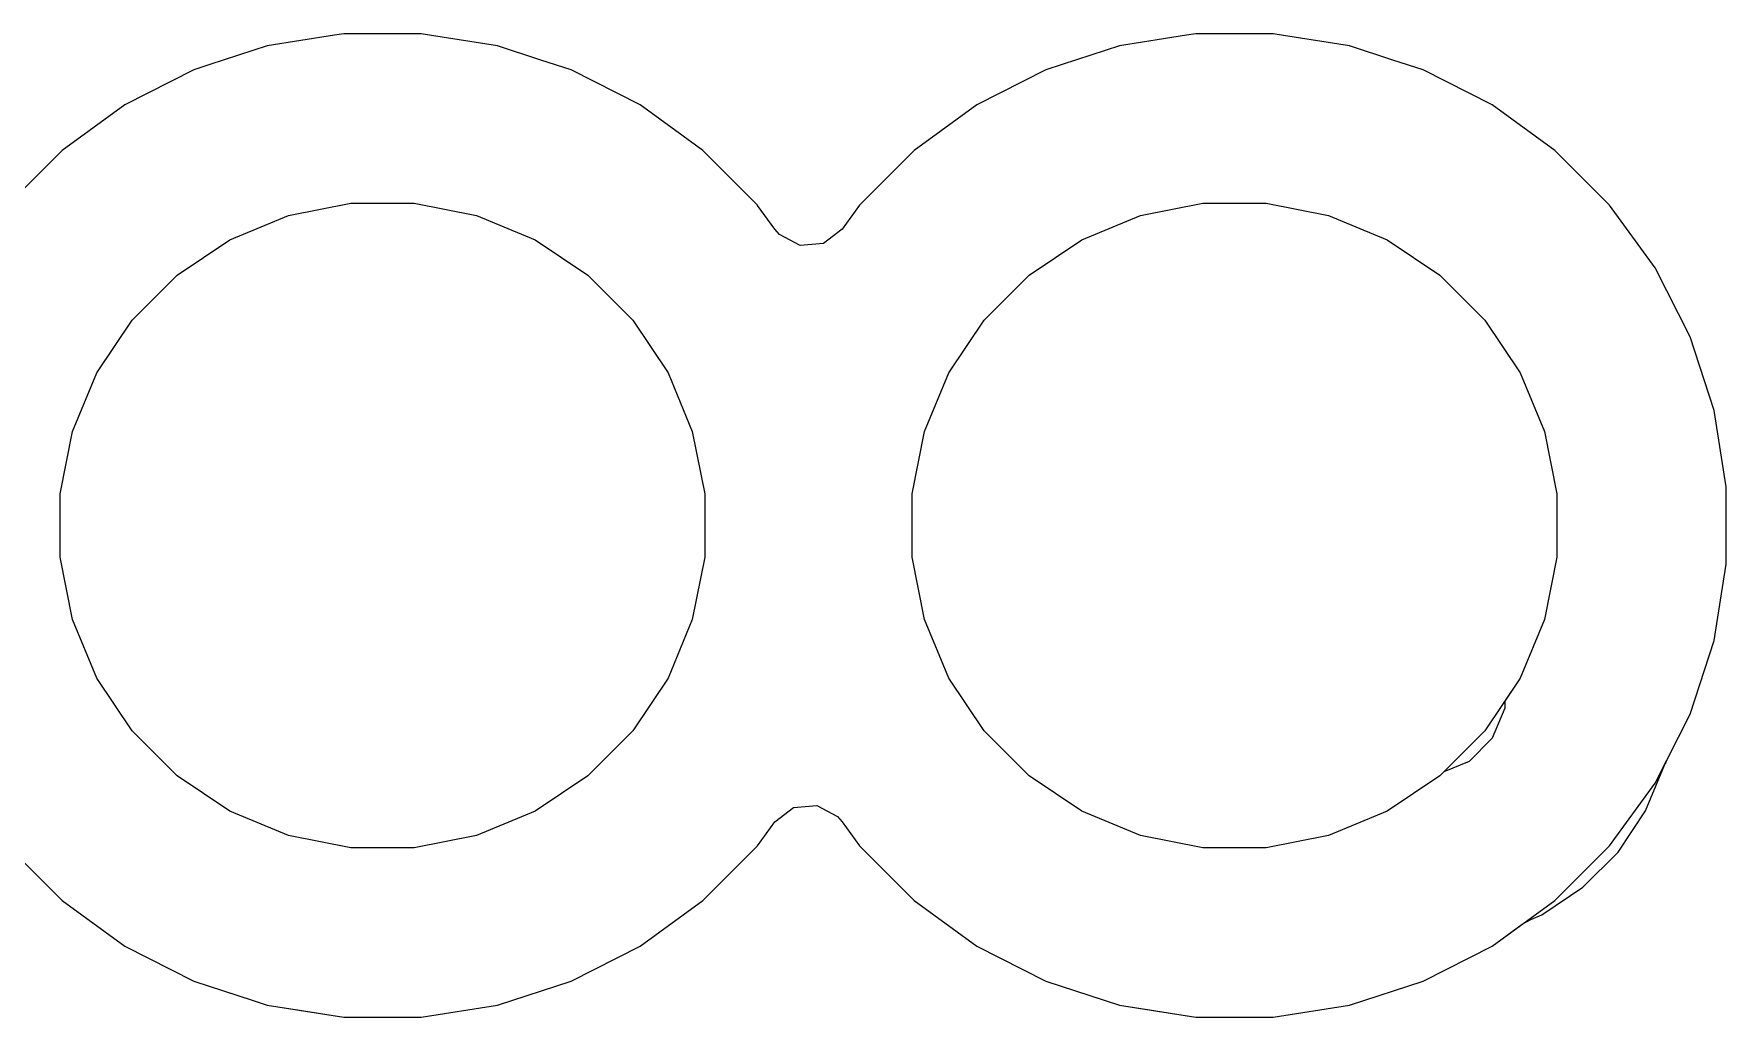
# Model space of a CAD drawing. Header units: inches. Extents: x 6.55 to 9.8, y -8.74 to -3.15.
# Drawn here: x 8.5378 to 8.7364, y -5.2852 to -5.1698 of the extents above; entities that cross this region are included whole.
import ezdxf

# ---------------------------------------------------------------- set-up
doc = ezdxf.new("R2010")
doc.units = ezdxf.units.IN
doc.header["$MEASUREMENT"] = 0
doc.layers.add('Edge.Cuts', color=254, linetype='CONTINUOUS', true_color=0xd0d2cd)

msp = doc.modelspace()

# ---------------------------------------------------------------- linework, layer by layer
at = {"layer": 'Edge.Cuts', "linetype": 'CONTINUOUS'}
for p, q in [((8.5731, -5.16997), (8.56521, -5.17122)), ((8.5731, -5.16997), (8.56521, -5.17122)), ((8.5731, -5.16997), (8.56521, -5.17122)), ((8.5731, -5.16997), (8.56521, -5.17122)), ((8.57418, -5.1698), (8.5731, -5.16997)), ((8.57418, -5.1698), (8.5731, -5.16997)), ((8.57418, -5.1698), (8.5731, -5.16997)), ((8.57418, -5.1698), (8.5731, -5.16997)), ((8.58326, -5.1698), (8.57418, -5.1698)), ((8.58326, -5.1698), (8.57418, -5.1698)), ((8.58326, -5.1698), (8.57418, -5.1698)), ((8.58326, -5.1698), (8.57418, -5.1698)), ((8.58449, -5.16999), (8.58326, -5.1698)), ((8.58449, -5.16999), (8.58326, -5.1698)), ((8.58449, -5.16999), (8.58326, -5.1698)), ((8.58449, -5.16999), (8.58326, -5.1698)), ((8.59224, -5.17122), (8.58449, -5.16999)), ((8.59224, -5.17122), (8.58449, -5.16999)), ((8.59224, -5.17122), (8.58449, -5.16999)), ((8.59224, -5.17122), (8.58449, -5.16999)), ((8.6731, -5.16997), (8.66521, -5.17122)), ((8.6731, -5.16997), (8.66521, -5.17122)), ((8.6731, -5.16997), (8.66521, -5.17122)), ((8.6731, -5.16997), (8.66521, -5.17122)), ((8.67418, -5.1698), (8.6731, -5.16997)), ((8.67418, -5.1698), (8.6731, -5.16997)), ((8.67418, -5.1698), (8.6731, -5.16997)), ((8.67418, -5.1698), (8.6731, -5.16997)), ((8.68326, -5.1698), (8.67418, -5.1698)), ((8.68326, -5.1698), (8.67418, -5.1698)), ((8.68326, -5.1698), (8.67418, -5.1698)), ((8.68326, -5.1698), (8.67418, -5.1698)), ((8.68449, -5.16999), (8.68326, -5.1698)), ((8.68449, -5.16999), (8.68326, -5.1698)), ((8.68449, -5.16999), (8.68326, -5.1698)), ((8.68449, -5.16999), (8.68326, -5.1698)), ((8.69224, -5.17122), (8.68449, -5.16999)), ((8.69224, -5.17122), (8.68449, -5.16999)), ((8.69224, -5.17122), (8.68449, -5.16999)), ((8.69224, -5.17122), (8.68449, -5.16999)), ((8.56521, -5.17122), (8.55848, -5.17341)), ((8.56521, -5.17122), (8.55848, -5.17341)), ((8.56521, -5.17122), (8.55848, -5.17341)), ((8.56521, -5.17122), (8.55848, -5.17341)), ((8.59732, -5.17287), (8.59224, -5.17122)), ((8.59732, -5.17287), (8.59224, -5.17122)), ((8.59732, -5.17287), (8.59224, -5.17122)), ((8.59732, -5.17287), (8.59224, -5.17122)), ((8.66521, -5.17122), (8.65848, -5.17341)), ((8.66521, -5.17122), (8.65848, -5.17341)), ((8.66521, -5.17122), (8.65848, -5.17341)), ((8.66521, -5.17122), (8.65848, -5.17341)), ((8.69732, -5.17287), (8.69224, -5.17122)), ((8.69732, -5.17287), (8.69224, -5.17122)), ((8.69732, -5.17287), (8.69224, -5.17122)), ((8.69732, -5.17287), (8.69224, -5.17122)), ((8.55657, -5.17403), (8.54848, -5.17815)), ((8.55657, -5.17403), (8.54848, -5.17815)), ((8.55657, -5.17403), (8.54848, -5.17815)), ((8.55657, -5.17403), (8.54848, -5.17815)), ((8.55848, -5.17341), (8.55657, -5.17403)), ((8.55848, -5.17341), (8.55657, -5.17403)), ((8.55848, -5.17341), (8.55657, -5.17403)), ((8.55848, -5.17341), (8.55657, -5.17403)), ((8.55657, -5.17403), (8.55657, -5.17403)), ((8.55657, -5.17403), (8.55657, -5.17403)), ((8.55657, -5.17403), (8.55657, -5.17403)), ((8.55657, -5.17403), (8.55657, -5.17403)), ((8.55657, -5.17403), (8.55657, -5.17403)), ((8.55657, -5.17403), (8.55657, -5.17403)), ((8.55657, -5.17403), (8.55657, -5.17403)), ((8.55657, -5.17403), (8.55657, -5.17403)), ((8.60087, -5.17403), (8.59732, -5.17287)), ((8.60087, -5.17403), (8.59732, -5.17287)), ((8.60087, -5.17403), (8.59732, -5.17287)), ((8.60087, -5.17403), (8.59732, -5.17287)), ((8.60897, -5.17815), (8.60087, -5.17403)), ((8.60897, -5.17815), (8.60087, -5.17403)), ((8.60897, -5.17815), (8.60087, -5.17403)), ((8.60897, -5.17815), (8.60087, -5.17403)), ((8.65657, -5.17403), (8.64848, -5.17815)), ((8.65657, -5.17403), (8.64848, -5.17815)), ((8.65657, -5.17403), (8.64848, -5.17815)), ((8.65657, -5.17403), (8.64848, -5.17815)), ((8.65848, -5.17341), (8.65657, -5.17403)), ((8.65848, -5.17341), (8.65657, -5.17403)), ((8.65848, -5.17341), (8.65657, -5.17403)), ((8.65848, -5.17341), (8.65657, -5.17403)), ((8.65657, -5.17403), (8.65657, -5.17403)), ((8.65657, -5.17403), (8.65657, -5.17403)), ((8.65657, -5.17403), (8.65657, -5.17403)), ((8.65657, -5.17403), (8.65657, -5.17403)), ((8.65657, -5.17403), (8.65657, -5.17403)), ((8.65657, -5.17403), (8.65657, -5.17403)), ((8.65657, -5.17403), (8.65657, -5.17403)), ((8.65657, -5.17403), (8.65657, -5.17403)), ((8.70087, -5.17403), (8.69732, -5.17287)), ((8.70087, -5.17403), (8.69732, -5.17287)), ((8.70087, -5.17403), (8.69732, -5.17287)), ((8.70087, -5.17403), (8.69732, -5.17287)), ((8.70897, -5.17815), (8.70087, -5.17403)), ((8.70897, -5.17815), (8.70087, -5.17403)), ((8.70897, -5.17815), (8.70087, -5.17403)), ((8.70897, -5.17815), (8.70087, -5.17403)), ((8.54848, -5.17815), (8.54429, -5.1812)), ((8.54848, -5.17815), (8.54429, -5.1812)), ((8.54848, -5.17815), (8.54429, -5.1812)), ((8.54848, -5.17815), (8.54429, -5.1812)), ((8.61632, -5.18349), (8.60897, -5.17815)), ((8.61632, -5.18349), (8.60897, -5.17815)), ((8.61632, -5.18349), (8.60897, -5.17815)), ((8.61632, -5.18349), (8.60897, -5.17815)), ((8.64848, -5.17815), (8.64429, -5.1812)), ((8.64848, -5.17815), (8.64429, -5.1812)), ((8.64848, -5.17815), (8.64429, -5.1812)), ((8.64848, -5.17815), (8.64429, -5.1812)), ((8.71632, -5.18349), (8.70897, -5.17815)), ((8.71632, -5.18349), (8.70897, -5.17815)), ((8.71632, -5.18349), (8.70897, -5.17815)), ((8.71632, -5.18349), (8.70897, -5.17815)), ((8.54429, -5.1812), (8.54113, -5.18349)), ((8.54429, -5.1812), (8.54113, -5.18349)), ((8.54429, -5.1812), (8.54113, -5.18349)), ((8.54429, -5.1812), (8.54113, -5.18349)), ((8.64429, -5.1812), (8.64113, -5.18349)), ((8.64429, -5.1812), (8.64113, -5.18349)), ((8.64429, -5.1812), (8.64113, -5.18349)), ((8.64429, -5.1812), (8.64113, -5.18349)), ((8.54113, -5.18349), (8.53471, -5.18991)), ((8.54113, -5.18349), (8.53471, -5.18991)), ((8.54113, -5.18349), (8.53471, -5.18991)), ((8.54113, -5.18349), (8.53471, -5.18991)), ((8.54113, -5.18349), (8.54113, -5.18349)), ((8.54113, -5.18349), (8.54113, -5.18349)), ((8.54113, -5.18349), (8.54113, -5.18349)), ((8.54113, -5.18349), (8.54113, -5.18349)), ((8.54113, -5.18349), (8.54113, -5.18349)), ((8.54113, -5.18349), (8.54113, -5.18349)), ((8.54113, -5.18349), (8.54113, -5.18349)), ((8.54113, -5.18349), (8.54113, -5.18349)), ((8.62274, -5.18991), (8.61632, -5.18349)), ((8.62274, -5.18991), (8.61632, -5.18349)), ((8.62274, -5.18991), (8.61632, -5.18349)), ((8.62274, -5.18991), (8.61632, -5.18349)), ((8.64113, -5.18349), (8.63471, -5.18991)), ((8.64113, -5.18349), (8.63471, -5.18991)), ((8.64113, -5.18349), (8.63471, -5.18991)), ((8.64113, -5.18349), (8.63471, -5.18991)), ((8.64113, -5.18349), (8.64113, -5.18349)), ((8.64113, -5.18349), (8.64113, -5.18349)), ((8.64113, -5.18349), (8.64113, -5.18349)), ((8.64113, -5.18349), (8.64113, -5.18349)), ((8.64113, -5.18349), (8.64113, -5.18349)), ((8.64113, -5.18349), (8.64113, -5.18349)), ((8.64113, -5.18349), (8.64113, -5.18349)), ((8.64113, -5.18349), (8.64113, -5.18349)), ((8.72274, -5.18991), (8.71632, -5.18349)), ((8.72274, -5.18991), (8.71632, -5.18349)), ((8.72274, -5.18991), (8.71632, -5.18349)), ((8.72274, -5.18991), (8.71632, -5.18349)), ((8.56769, -5.19114), (8.575, -5.18969)), ((8.56769, -5.19114), (8.575, -5.18969)), ((8.56769, -5.19114), (8.575, -5.18969)), ((8.56769, -5.19114), (8.575, -5.18969)), ((8.575, -5.18969), (8.58245, -5.18969)), ((8.575, -5.18969), (8.58245, -5.18969)), ((8.575, -5.18969), (8.58245, -5.18969)), ((8.575, -5.18969), (8.58245, -5.18969)), ((8.58245, -5.18969), (8.58975, -5.19114)), ((8.58245, -5.18969), (8.58975, -5.19114)), ((8.58245, -5.18969), (8.58975, -5.19114)), ((8.58245, -5.18969), (8.58975, -5.19114)), ((8.62275, -5.18993), (8.62274, -5.18991)), ((8.62275, -5.18993), (8.62274, -5.18991)), ((8.62275, -5.18993), (8.62274, -5.18991)), ((8.62275, -5.18993), (8.62274, -5.18991)), ((8.62477, -5.19271), (8.62275, -5.18993)), ((8.62477, -5.19271), (8.62275, -5.18993)), ((8.62477, -5.19271), (8.62275, -5.18993)), ((8.62477, -5.19271), (8.62275, -5.18993)), ((8.63471, -5.18991), (8.63267, -5.19271)), ((8.63471, -5.18991), (8.63267, -5.19271)), ((8.63471, -5.18991), (8.63267, -5.19271)), ((8.63471, -5.18991), (8.63267, -5.19271)), ((8.66769, -5.19114), (8.675, -5.18969)), ((8.66769, -5.19114), (8.675, -5.18969)), ((8.66769, -5.19114), (8.675, -5.18969)), ((8.66769, -5.19114), (8.675, -5.18969)), ((8.675, -5.18969), (8.68245, -5.18969)), ((8.675, -5.18969), (8.68245, -5.18969)), ((8.675, -5.18969), (8.68245, -5.18969)), ((8.675, -5.18969), (8.68245, -5.18969)), ((8.68245, -5.18969), (8.68975, -5.19114)), ((8.68245, -5.18969), (8.68975, -5.19114)), ((8.68245, -5.18969), (8.68975, -5.19114)), ((8.68245, -5.18969), (8.68975, -5.19114)), ((8.72808, -5.19726), (8.72274, -5.18991)), ((8.72808, -5.19726), (8.72274, -5.18991)), ((8.72808, -5.19726), (8.72274, -5.18991)), ((8.72808, -5.19726), (8.72274, -5.18991)), ((8.56081, -5.19399), (8.56769, -5.19114)), ((8.56081, -5.19399), (8.56769, -5.19114)), ((8.56081, -5.19399), (8.56769, -5.19114)), ((8.56081, -5.19399), (8.56769, -5.19114)), ((8.58975, -5.19114), (8.59664, -5.19399)), ((8.58975, -5.19114), (8.59664, -5.19399)), ((8.58975, -5.19114), (8.59664, -5.19399)), ((8.58975, -5.19114), (8.59664, -5.19399)), ((8.66081, -5.19399), (8.66769, -5.19114)), ((8.66081, -5.19399), (8.66769, -5.19114)), ((8.66081, -5.19399), (8.66769, -5.19114)), ((8.66081, -5.19399), (8.66769, -5.19114)), ((8.68975, -5.19114), (8.69664, -5.19399)), ((8.68975, -5.19114), (8.69664, -5.19399)), ((8.68975, -5.19114), (8.69664, -5.19399)), ((8.68975, -5.19114), (8.69664, -5.19399)), ((8.62532, -5.19335), (8.62477, -5.19271)), ((8.62532, -5.19335), (8.62477, -5.19271)), ((8.62532, -5.19335), (8.62477, -5.19271)), ((8.62532, -5.19335), (8.62477, -5.19271)), ((8.62775, -5.19463), (8.62532, -5.19335)), ((8.62775, -5.19463), (8.62532, -5.19335)), ((8.62775, -5.19463), (8.62532, -5.19335)), ((8.62775, -5.19463), (8.62532, -5.19335)), ((8.63267, -5.19271), (8.63049, -5.19439)), ((8.63267, -5.19271), (8.63049, -5.19439)), ((8.63267, -5.19271), (8.63049, -5.19439)), ((8.63267, -5.19271), (8.63049, -5.19439)), ((8.55462, -5.19813), (8.56081, -5.19399)), ((8.55462, -5.19813), (8.56081, -5.19399)), ((8.55462, -5.19813), (8.56081, -5.19399)), ((8.55462, -5.19813), (8.56081, -5.19399)), ((8.59664, -5.19399), (8.60283, -5.19813)), ((8.59664, -5.19399), (8.60283, -5.19813)), ((8.59664, -5.19399), (8.60283, -5.19813)), ((8.59664, -5.19399), (8.60283, -5.19813)), ((8.63049, -5.19439), (8.62775, -5.19463)), ((8.63049, -5.19439), (8.62775, -5.19463)), ((8.63049, -5.19439), (8.62775, -5.19463)), ((8.63049, -5.19439), (8.62775, -5.19463)), ((8.65462, -5.19813), (8.66081, -5.19399)), ((8.65462, -5.19813), (8.66081, -5.19399)), ((8.65462, -5.19813), (8.66081, -5.19399)), ((8.65462, -5.19813), (8.66081, -5.19399)), ((8.69664, -5.19399), (8.70283, -5.19813)), ((8.69664, -5.19399), (8.70283, -5.19813)), ((8.69664, -5.19399), (8.70283, -5.19813)), ((8.69664, -5.19399), (8.70283, -5.19813)), ((8.7322, -5.20535), (8.72808, -5.19726)), ((8.7322, -5.20535), (8.72808, -5.19726)), ((8.7322, -5.20535), (8.72808, -5.19726)), ((8.7322, -5.20535), (8.72808, -5.19726)), ((8.54935, -5.2034), (8.55462, -5.19813)), ((8.54935, -5.2034), (8.55462, -5.19813)), ((8.54935, -5.2034), (8.55462, -5.19813)), ((8.54935, -5.2034), (8.55462, -5.19813)), ((8.60283, -5.19813), (8.6081, -5.2034)), ((8.60283, -5.19813), (8.6081, -5.2034)), ((8.60283, -5.19813), (8.6081, -5.2034)), ((8.60283, -5.19813), (8.6081, -5.2034)), ((8.64935, -5.2034), (8.65462, -5.19813)), ((8.64935, -5.2034), (8.65462, -5.19813)), ((8.64935, -5.2034), (8.65462, -5.19813)), ((8.64935, -5.2034), (8.65462, -5.19813)), ((8.70283, -5.19813), (8.7081, -5.2034)), ((8.70283, -5.19813), (8.7081, -5.2034)), ((8.70283, -5.19813), (8.7081, -5.2034)), ((8.70283, -5.19813), (8.7081, -5.2034)), ((8.54521, -5.20959), (8.54935, -5.2034)), ((8.54521, -5.20959), (8.54935, -5.2034)), ((8.54521, -5.20959), (8.54935, -5.2034)), ((8.54521, -5.20959), (8.54935, -5.2034)), ((8.6081, -5.2034), (8.61224, -5.20959)), ((8.6081, -5.2034), (8.61224, -5.20959)), ((8.6081, -5.2034), (8.61224, -5.20959)), ((8.6081, -5.2034), (8.61224, -5.20959)), ((8.64521, -5.20959), (8.64935, -5.2034)), ((8.64521, -5.20959), (8.64935, -5.2034)), ((8.64521, -5.20959), (8.64935, -5.2034)), ((8.64521, -5.20959), (8.64935, -5.2034)), ((8.7081, -5.2034), (8.71224, -5.20959)), ((8.7081, -5.2034), (8.71224, -5.20959)), ((8.7081, -5.2034), (8.71224, -5.20959)), ((8.7081, -5.2034), (8.71224, -5.20959)), ((8.73501, -5.21399), (8.7322, -5.20535)), ((8.73501, -5.21399), (8.7322, -5.20535)), ((8.73501, -5.21399), (8.7322, -5.20535)), ((8.73501, -5.21399), (8.7322, -5.20535)), ((8.54236, -5.21647), (8.54521, -5.20959)), ((8.54236, -5.21647), (8.54521, -5.20959)), ((8.54236, -5.21647), (8.54521, -5.20959)), ((8.54236, -5.21647), (8.54521, -5.20959)), ((8.61224, -5.20959), (8.61509, -5.21647)), ((8.61224, -5.20959), (8.61509, -5.21647)), ((8.61224, -5.20959), (8.61509, -5.21647)), ((8.61224, -5.20959), (8.61509, -5.21647)), ((8.64236, -5.21647), (8.64521, -5.20959)), ((8.64236, -5.21647), (8.64521, -5.20959)), ((8.64236, -5.21647), (8.64521, -5.20959)), ((8.64236, -5.21647), (8.64521, -5.20959)), ((8.71224, -5.20959), (8.71509, -5.21647)), ((8.71224, -5.20959), (8.71509, -5.21647)), ((8.71224, -5.20959), (8.71509, -5.21647)), ((8.71224, -5.20959), (8.71509, -5.21647)), ((8.73643, -5.22296), (8.73501, -5.21399)), ((8.73643, -5.22296), (8.73501, -5.21399)), ((8.73643, -5.22296), (8.73501, -5.21399)), ((8.73643, -5.22296), (8.73501, -5.21399)), ((8.54091, -5.22378), (8.54236, -5.21647)), ((8.54091, -5.22378), (8.54236, -5.21647)), ((8.54091, -5.22378), (8.54236, -5.21647)), ((8.54091, -5.22378), (8.54236, -5.21647)), ((8.61509, -5.21647), (8.61654, -5.22378)), ((8.61509, -5.21647), (8.61654, -5.22378)), ((8.61509, -5.21647), (8.61654, -5.22378)), ((8.61509, -5.21647), (8.61654, -5.22378)), ((8.64091, -5.22378), (8.64236, -5.21647)), ((8.64091, -5.22378), (8.64236, -5.21647)), ((8.64091, -5.22378), (8.64236, -5.21647)), ((8.64091, -5.22378), (8.64236, -5.21647)), ((8.71509, -5.21647), (8.71654, -5.22378)), ((8.71509, -5.21647), (8.71654, -5.22378)), ((8.71509, -5.21647), (8.71654, -5.22378)), ((8.71509, -5.21647), (8.71654, -5.22378)), ((8.73643, -5.23205), (8.73643, -5.22296)), ((8.73643, -5.23205), (8.73643, -5.22296)), ((8.73643, -5.23205), (8.73643, -5.22296)), ((8.73643, -5.23205), (8.73643, -5.22296)), ((8.54091, -5.23123), (8.54091, -5.22378)), ((8.54091, -5.23123), (8.54091, -5.22378)), ((8.54091, -5.23123), (8.54091, -5.22378)), ((8.54091, -5.23123), (8.54091, -5.22378)), ((8.61654, -5.22378), (8.61654, -5.23123)), ((8.61654, -5.22378), (8.61654, -5.23123)), ((8.61654, -5.22378), (8.61654, -5.23123)), ((8.61654, -5.22378), (8.61654, -5.23123)), ((8.64091, -5.23123), (8.64091, -5.22378)), ((8.64091, -5.23123), (8.64091, -5.22378)), ((8.64091, -5.23123), (8.64091, -5.22378)), ((8.64091, -5.23123), (8.64091, -5.22378)), ((8.71654, -5.22378), (8.71654, -5.23123)), ((8.71654, -5.22378), (8.71654, -5.23123)), ((8.71654, -5.22378), (8.71654, -5.23123)), ((8.71654, -5.22378), (8.71654, -5.23123)), ((8.54236, -5.23854), (8.54091, -5.23123)), ((8.54236, -5.23854), (8.54091, -5.23123)), ((8.54236, -5.23854), (8.54091, -5.23123)), ((8.54236, -5.23854), (8.54091, -5.23123)), ((8.61654, -5.23123), (8.61509, -5.23854)), ((8.61654, -5.23123), (8.61509, -5.23854)), ((8.61654, -5.23123), (8.61509, -5.23854)), ((8.61654, -5.23123), (8.61509, -5.23854)), ((8.64236, -5.23854), (8.64091, -5.23123)), ((8.64236, -5.23854), (8.64091, -5.23123)), ((8.64236, -5.23854), (8.64091, -5.23123)), ((8.64236, -5.23854), (8.64091, -5.23123)), ((8.71654, -5.23123), (8.71509, -5.23854)), ((8.71654, -5.23123), (8.71509, -5.23854)), ((8.71654, -5.23123), (8.71509, -5.23854)), ((8.71654, -5.23123), (8.71509, -5.23854)), ((8.73501, -5.24102), (8.73643, -5.23205)), ((8.73501, -5.24102), (8.73643, -5.23205)), ((8.73501, -5.24102), (8.73643, -5.23205)), ((8.73501, -5.24102), (8.73643, -5.23205)), ((8.54521, -5.24542), (8.54236, -5.23854)), ((8.54521, -5.24542), (8.54236, -5.23854)), ((8.54521, -5.24542), (8.54236, -5.23854)), ((8.54521, -5.24542), (8.54236, -5.23854)), ((8.61509, -5.23854), (8.61224, -5.24542)), ((8.61509, -5.23854), (8.61224, -5.24542)), ((8.61509, -5.23854), (8.61224, -5.24542)), ((8.61509, -5.23854), (8.61224, -5.24542)), ((8.64521, -5.24542), (8.64236, -5.23854)), ((8.64521, -5.24542), (8.64236, -5.23854)), ((8.64521, -5.24542), (8.64236, -5.23854)), ((8.64521, -5.24542), (8.64236, -5.23854)), ((8.71509, -5.23854), (8.71224, -5.24542)), ((8.71509, -5.23854), (8.71224, -5.24542)), ((8.71509, -5.23854), (8.71224, -5.24542)), ((8.71509, -5.23854), (8.71224, -5.24542)), ((8.7322, -5.24966), (8.73501, -5.24102)), ((8.7322, -5.24966), (8.73501, -5.24102)), ((8.7322, -5.24966), (8.73501, -5.24102)), ((8.7322, -5.24966), (8.73501, -5.24102)), ((8.54935, -5.25161), (8.54521, -5.24542)), ((8.54935, -5.25161), (8.54521, -5.24542)), ((8.54935, -5.25161), (8.54521, -5.24542)), ((8.54935, -5.25161), (8.54521, -5.24542)), ((8.61224, -5.24542), (8.6081, -5.25161)), ((8.61224, -5.24542), (8.6081, -5.25161)), ((8.61224, -5.24542), (8.6081, -5.25161)), ((8.61224, -5.24542), (8.6081, -5.25161)), ((8.64935, -5.25161), (8.64521, -5.24542)), ((8.64935, -5.25161), (8.64521, -5.24542)), ((8.64935, -5.25161), (8.64521, -5.24542)), ((8.64935, -5.25161), (8.64521, -5.24542)), ((8.71224, -5.24542), (8.7081, -5.25161)), ((8.71224, -5.24542), (8.7081, -5.25161)), ((8.71224, -5.24542), (8.71044, -5.24811)), ((8.71224, -5.24542), (8.71044, -5.24811)), ((8.71044, -5.24894), (8.70897, -5.25248)), ((8.71044, -5.24894), (8.70897, -5.25248)), ((8.71044, -5.24811), (8.71044, -5.24894)), ((8.71044, -5.24811), (8.71044, -5.24894)), ((8.72808, -5.25775), (8.7322, -5.24966)), ((8.72808, -5.25775), (8.7322, -5.24966)), ((8.72946, -5.25503), (8.7322, -5.24966)), ((8.72946, -5.25503), (8.7322, -5.24966)), ((8.7322, -5.24966), (8.7322, -5.24966)), ((8.7322, -5.24966), (8.7322, -5.24966)), ((8.7322, -5.24966), (8.7322, -5.24966)), ((8.7322, -5.24966), (8.7322, -5.24966)), ((8.55462, -5.25688), (8.54935, -5.25161)), ((8.55462, -5.25688), (8.54935, -5.25161)), ((8.55462, -5.25688), (8.54935, -5.25161)), ((8.55462, -5.25688), (8.54935, -5.25161)), ((8.6081, -5.25161), (8.60283, -5.25688)), ((8.6081, -5.25161), (8.60283, -5.25688)), ((8.6081, -5.25161), (8.60283, -5.25688)), ((8.6081, -5.25161), (8.60283, -5.25688)), ((8.65462, -5.25688), (8.64935, -5.25161)), ((8.65462, -5.25688), (8.64935, -5.25161)), ((8.65462, -5.25688), (8.64935, -5.25161)), ((8.65462, -5.25688), (8.64935, -5.25161)), ((8.7081, -5.25161), (8.70283, -5.25688)), ((8.7081, -5.25161), (8.70283, -5.25688)), ((8.70897, -5.25248), (8.70626, -5.2552)), ((8.70897, -5.25248), (8.70626, -5.2552)), ((8.70626, -5.2552), (8.70328, -5.25643)), ((8.70626, -5.2552), (8.70328, -5.25643)), ((8.7292, -5.25563), (8.72929, -5.25541)), ((8.7292, -5.25563), (8.72929, -5.25541)), ((8.72929, -5.25541), (8.72931, -5.25542)), ((8.72929, -5.25541), (8.72931, -5.25542)), ((8.72931, -5.25542), (8.72946, -5.25503)), ((8.72931, -5.25542), (8.72946, -5.25503)), ((8.56081, -5.26102), (8.55462, -5.25688)), ((8.56081, -5.26102), (8.55462, -5.25688)), ((8.56081, -5.26102), (8.55462, -5.25688)), ((8.56081, -5.26102), (8.55462, -5.25688)), ((8.60283, -5.25688), (8.59664, -5.26102)), ((8.60283, -5.25688), (8.59664, -5.26102)), ((8.60283, -5.25688), (8.59664, -5.26102)), ((8.60283, -5.25688), (8.59664, -5.26102)), ((8.66081, -5.26102), (8.65462, -5.25688)), ((8.66081, -5.26102), (8.65462, -5.25688)), ((8.66081, -5.26102), (8.65462, -5.25688)), ((8.66081, -5.26102), (8.65462, -5.25688)), ((8.70283, -5.25688), (8.69664, -5.26102)), ((8.70283, -5.25688), (8.69664, -5.26102)), ((8.70283, -5.25688), (8.69664, -5.26102)), ((8.70283, -5.25688), (8.69664, -5.26102)), ((8.70328, -5.25643), (8.70283, -5.25688)), ((8.70328, -5.25643), (8.70283, -5.25688)), ((8.72697, -5.26101), (8.7292, -5.25563)), ((8.72697, -5.26101), (8.7292, -5.25563)), ((8.7292, -5.25563), (8.7292, -5.25563)), ((8.7292, -5.25563), (8.7292, -5.25563)), ((8.72274, -5.2651), (8.72808, -5.25775)), ((8.72274, -5.2651), (8.72808, -5.25775)), ((8.56769, -5.26387), (8.56081, -5.26102)), ((8.56769, -5.26387), (8.56081, -5.26102)), ((8.56769, -5.26387), (8.56081, -5.26102)), ((8.56769, -5.26387), (8.56081, -5.26102)), ((8.59664, -5.26102), (8.58975, -5.26387)), ((8.59664, -5.26102), (8.58975, -5.26387)), ((8.59664, -5.26102), (8.58975, -5.26387)), ((8.59664, -5.26102), (8.58975, -5.26387)), ((8.62477, -5.26229), (8.62695, -5.26062)), ((8.62477, -5.26229), (8.62695, -5.26062)), ((8.62477, -5.26229), (8.62695, -5.26062)), ((8.62477, -5.26229), (8.62695, -5.26062)), ((8.62695, -5.26062), (8.62969, -5.26038)), ((8.62695, -5.26062), (8.62969, -5.26038)), ((8.62695, -5.26062), (8.62969, -5.26038)), ((8.62695, -5.26062), (8.62969, -5.26038)), ((8.62969, -5.26038), (8.63213, -5.26166)), ((8.62969, -5.26038), (8.63213, -5.26166)), ((8.62969, -5.26038), (8.63213, -5.26166)), ((8.62969, -5.26038), (8.63213, -5.26166)), ((8.66769, -5.26387), (8.66081, -5.26102)), ((8.66769, -5.26387), (8.66081, -5.26102)), ((8.66769, -5.26387), (8.66081, -5.26102)), ((8.66769, -5.26387), (8.66081, -5.26102)), ((8.69664, -5.26102), (8.68975, -5.26387)), ((8.69664, -5.26102), (8.68975, -5.26387)), ((8.69664, -5.26102), (8.68975, -5.26387)), ((8.69664, -5.26102), (8.68975, -5.26387)), ((8.72374, -5.26585), (8.72697, -5.26101)), ((8.72374, -5.26585), (8.72697, -5.26101)), ((8.62274, -5.2651), (8.62477, -5.26229)), ((8.62274, -5.2651), (8.62477, -5.26229)), ((8.62274, -5.2651), (8.62477, -5.26229)), ((8.62274, -5.2651), (8.62477, -5.26229)), ((8.63213, -5.26166), (8.63267, -5.26229)), ((8.63213, -5.26166), (8.63267, -5.26229)), ((8.63213, -5.26166), (8.63267, -5.26229)), ((8.63213, -5.26166), (8.63267, -5.26229)), ((8.63267, -5.26229), (8.63471, -5.2651)), ((8.63267, -5.26229), (8.63471, -5.2651)), ((8.63267, -5.26229), (8.63471, -5.2651)), ((8.63267, -5.26229), (8.63471, -5.2651)), ((8.53471, -5.2651), (8.54113, -5.27152)), ((8.53471, -5.2651), (8.54113, -5.27152)), ((8.53471, -5.2651), (8.54113, -5.27152)), ((8.53471, -5.2651), (8.54113, -5.27152)), ((8.575, -5.26532), (8.56769, -5.26387)), ((8.575, -5.26532), (8.56769, -5.26387)), ((8.575, -5.26532), (8.56769, -5.26387)), ((8.575, -5.26532), (8.56769, -5.26387)), ((8.58245, -5.26532), (8.575, -5.26532)), ((8.58245, -5.26532), (8.575, -5.26532)), ((8.58245, -5.26532), (8.575, -5.26532)), ((8.58245, -5.26532), (8.575, -5.26532)), ((8.58975, -5.26387), (8.58245, -5.26532)), ((8.58975, -5.26387), (8.58245, -5.26532)), ((8.58975, -5.26387), (8.58245, -5.26532)), ((8.58975, -5.26387), (8.58245, -5.26532)), ((8.61632, -5.27152), (8.62274, -5.2651)), ((8.61632, -5.27152), (8.62274, -5.2651)), ((8.61632, -5.27152), (8.62274, -5.2651)), ((8.61632, -5.27152), (8.62274, -5.2651)), ((8.63471, -5.2651), (8.64113, -5.27152)), ((8.63471, -5.2651), (8.64113, -5.27152)), ((8.63471, -5.2651), (8.64113, -5.27152)), ((8.63471, -5.2651), (8.64113, -5.27152)), ((8.675, -5.26532), (8.66769, -5.26387)), ((8.675, -5.26532), (8.66769, -5.26387)), ((8.675, -5.26532), (8.66769, -5.26387)), ((8.675, -5.26532), (8.66769, -5.26387)), ((8.68245, -5.26532), (8.675, -5.26532)), ((8.68245, -5.26532), (8.675, -5.26532)), ((8.68245, -5.26532), (8.675, -5.26532)), ((8.68245, -5.26532), (8.675, -5.26532)), ((8.68975, -5.26387), (8.68245, -5.26532)), ((8.68975, -5.26387), (8.68245, -5.26532)), ((8.68975, -5.26387), (8.68245, -5.26532)), ((8.68975, -5.26387), (8.68245, -5.26532)), ((8.71632, -5.27152), (8.72274, -5.2651)), ((8.71632, -5.27152), (8.72274, -5.2651)), ((8.71962, -5.26997), (8.72374, -5.26585)), ((8.71962, -5.26997), (8.72374, -5.26585)), ((8.71478, -5.2732), (8.71962, -5.26997)), ((8.71478, -5.2732), (8.71962, -5.26997)), ((8.54113, -5.27152), (8.54848, -5.27686)), ((8.54113, -5.27152), (8.54848, -5.27686)), ((8.54113, -5.27152), (8.54848, -5.27686)), ((8.54113, -5.27152), (8.54848, -5.27686)), ((8.60897, -5.27686), (8.61632, -5.27152)), ((8.60897, -5.27686), (8.61632, -5.27152)), ((8.60897, -5.27686), (8.61632, -5.27152)), ((8.60897, -5.27686), (8.61632, -5.27152)), ((8.64113, -5.27152), (8.64848, -5.27686)), ((8.64113, -5.27152), (8.64848, -5.27686)), ((8.64113, -5.27152), (8.64848, -5.27686)), ((8.64113, -5.27152), (8.64848, -5.27686)), ((8.70897, -5.27686), (8.71632, -5.27152)), ((8.70897, -5.27686), (8.71632, -5.27152)), ((8.7135, -5.27373), (8.71478, -5.2732)), ((8.7135, -5.27373), (8.71478, -5.2732)), ((8.71478, -5.2732), (8.71478, -5.2732)), ((8.71478, -5.2732), (8.71478, -5.2732)), ((8.71478, -5.2732), (8.71478, -5.2732)), ((8.71478, -5.2732), (8.71478, -5.2732)), ((8.70897, -5.27686), (8.7125, -5.27429)), ((8.70897, -5.27686), (8.7125, -5.27429)), ((8.7125, -5.27429), (8.7135, -5.27373)), ((8.7125, -5.27429), (8.7135, -5.27373)), ((8.54848, -5.27686), (8.55657, -5.28098)), ((8.54848, -5.27686), (8.55657, -5.28098)), ((8.54848, -5.27686), (8.55657, -5.28098)), ((8.54848, -5.27686), (8.55657, -5.28098)), ((8.60087, -5.28098), (8.60897, -5.27686)), ((8.60087, -5.28098), (8.60897, -5.27686)), ((8.60087, -5.28098), (8.60897, -5.27686)), ((8.60087, -5.28098), (8.60897, -5.27686)), ((8.64848, -5.27686), (8.65657, -5.28098)), ((8.64848, -5.27686), (8.65657, -5.28098)), ((8.64848, -5.27686), (8.65657, -5.28098)), ((8.64848, -5.27686), (8.65657, -5.28098)), ((8.70087, -5.28098), (8.70897, -5.27686)), ((8.70087, -5.28098), (8.70897, -5.27686)), ((8.70087, -5.28098), (8.70897, -5.27686)), ((8.70087, -5.28098), (8.70897, -5.27686)), ((8.55657, -5.28098), (8.56344, -5.28321)), ((8.55657, -5.28098), (8.56356, -5.28325)), ((8.55657, -5.28098), (8.56356, -5.28325)), ((8.55657, -5.28098), (8.56344, -5.28321)), ((8.59224, -5.28379), (8.60087, -5.28098)), ((8.59224, -5.28379), (8.60087, -5.28098)), ((8.59224, -5.28379), (8.60087, -5.28098)), ((8.59224, -5.28379), (8.60087, -5.28098)), ((8.65657, -5.28098), (8.66344, -5.28321)), ((8.65657, -5.28098), (8.66356, -5.28325)), ((8.65657, -5.28098), (8.66356, -5.28325)), ((8.65657, -5.28098), (8.66344, -5.28321)), ((8.69224, -5.28379), (8.70087, -5.28098)), ((8.69224, -5.28379), (8.70087, -5.28098)), ((8.69224, -5.28379), (8.70087, -5.28098)), ((8.69224, -5.28379), (8.70087, -5.28098)), ((8.56344, -5.28321), (8.56521, -5.28379)), ((8.56344, -5.28321), (8.56521, -5.28379)), ((8.56356, -5.28325), (8.56521, -5.28379)), ((8.56356, -5.28325), (8.56521, -5.28379)), ((8.66344, -5.28321), (8.66521, -5.28379)), ((8.66344, -5.28321), (8.66521, -5.28379)), ((8.66356, -5.28325), (8.66521, -5.28379)), ((8.66356, -5.28325), (8.66521, -5.28379)), ((8.56521, -5.28379), (8.5697, -5.2845)), ((8.56521, -5.28379), (8.56875, -5.28435)), ((8.56521, -5.28379), (8.56875, -5.28435)), ((8.56521, -5.28379), (8.56875, -5.28435)), ((8.56875, -5.28435), (8.57418, -5.28521)), ((8.56875, -5.28435), (8.57418, -5.28521)), ((8.56875, -5.28435), (8.57418, -5.28521)), ((8.5697, -5.2845), (8.57418, -5.28521)), ((8.57418, -5.28521), (8.57418, -5.28521)), ((8.57418, -5.28521), (8.58326, -5.28521)), ((8.57418, -5.28521), (8.57418, -5.28521)), ((8.57418, -5.28521), (8.58326, -5.28521)), ((8.57418, -5.28521), (8.57418, -5.28521)), ((8.57418, -5.28521), (8.58326, -5.28521)), ((8.57418, -5.28521), (8.57418, -5.28521)), ((8.57418, -5.28521), (8.58326, -5.28521)), ((8.58326, -5.28521), (8.59224, -5.28379)), ((8.58326, -5.28521), (8.59224, -5.28379)), ((8.58326, -5.28521), (8.59224, -5.28379)), ((8.58326, -5.28521), (8.59224, -5.28379)), ((8.58326, -5.28521), (8.58326, -5.28521)), ((8.58326, -5.28521), (8.58326, -5.28521)), ((8.58326, -5.28521), (8.58326, -5.28521)), ((8.58326, -5.28521), (8.58326, -5.28521)), ((8.66521, -5.28379), (8.6697, -5.2845)), ((8.66521, -5.28379), (8.66875, -5.28435)), ((8.66521, -5.28379), (8.66875, -5.28435)), ((8.66521, -5.28379), (8.66875, -5.28435)), ((8.66875, -5.28435), (8.67418, -5.28521)), ((8.66875, -5.28435), (8.67418, -5.28521)), ((8.66875, -5.28435), (8.67418, -5.28521)), ((8.6697, -5.2845), (8.67418, -5.28521)), ((8.67418, -5.28521), (8.67418, -5.28521)), ((8.67418, -5.28521), (8.68326, -5.28521)), ((8.67418, -5.28521), (8.67418, -5.28521)), ((8.67418, -5.28521), (8.68326, -5.28521)), ((8.67418, -5.28521), (8.67418, -5.28521)), ((8.67418, -5.28521), (8.68326, -5.28521)), ((8.67418, -5.28521), (8.67418, -5.28521)), ((8.67418, -5.28521), (8.68326, -5.28521)), ((8.68326, -5.28521), (8.69224, -5.28379)), ((8.68326, -5.28521), (8.69224, -5.28379)), ((8.68326, -5.28521), (8.69224, -5.28379)), ((8.68326, -5.28521), (8.69224, -5.28379)), ((8.68326, -5.28521), (8.68326, -5.28521)), ((8.68326, -5.28521), (8.68326, -5.28521)), ((8.68326, -5.28521), (8.68326, -5.28521)), ((8.68326, -5.28521), (8.68326, -5.28521))]:
    msp.add_line(p, q, dxfattribs=at)

doc.saveas('drawing.dxf')
